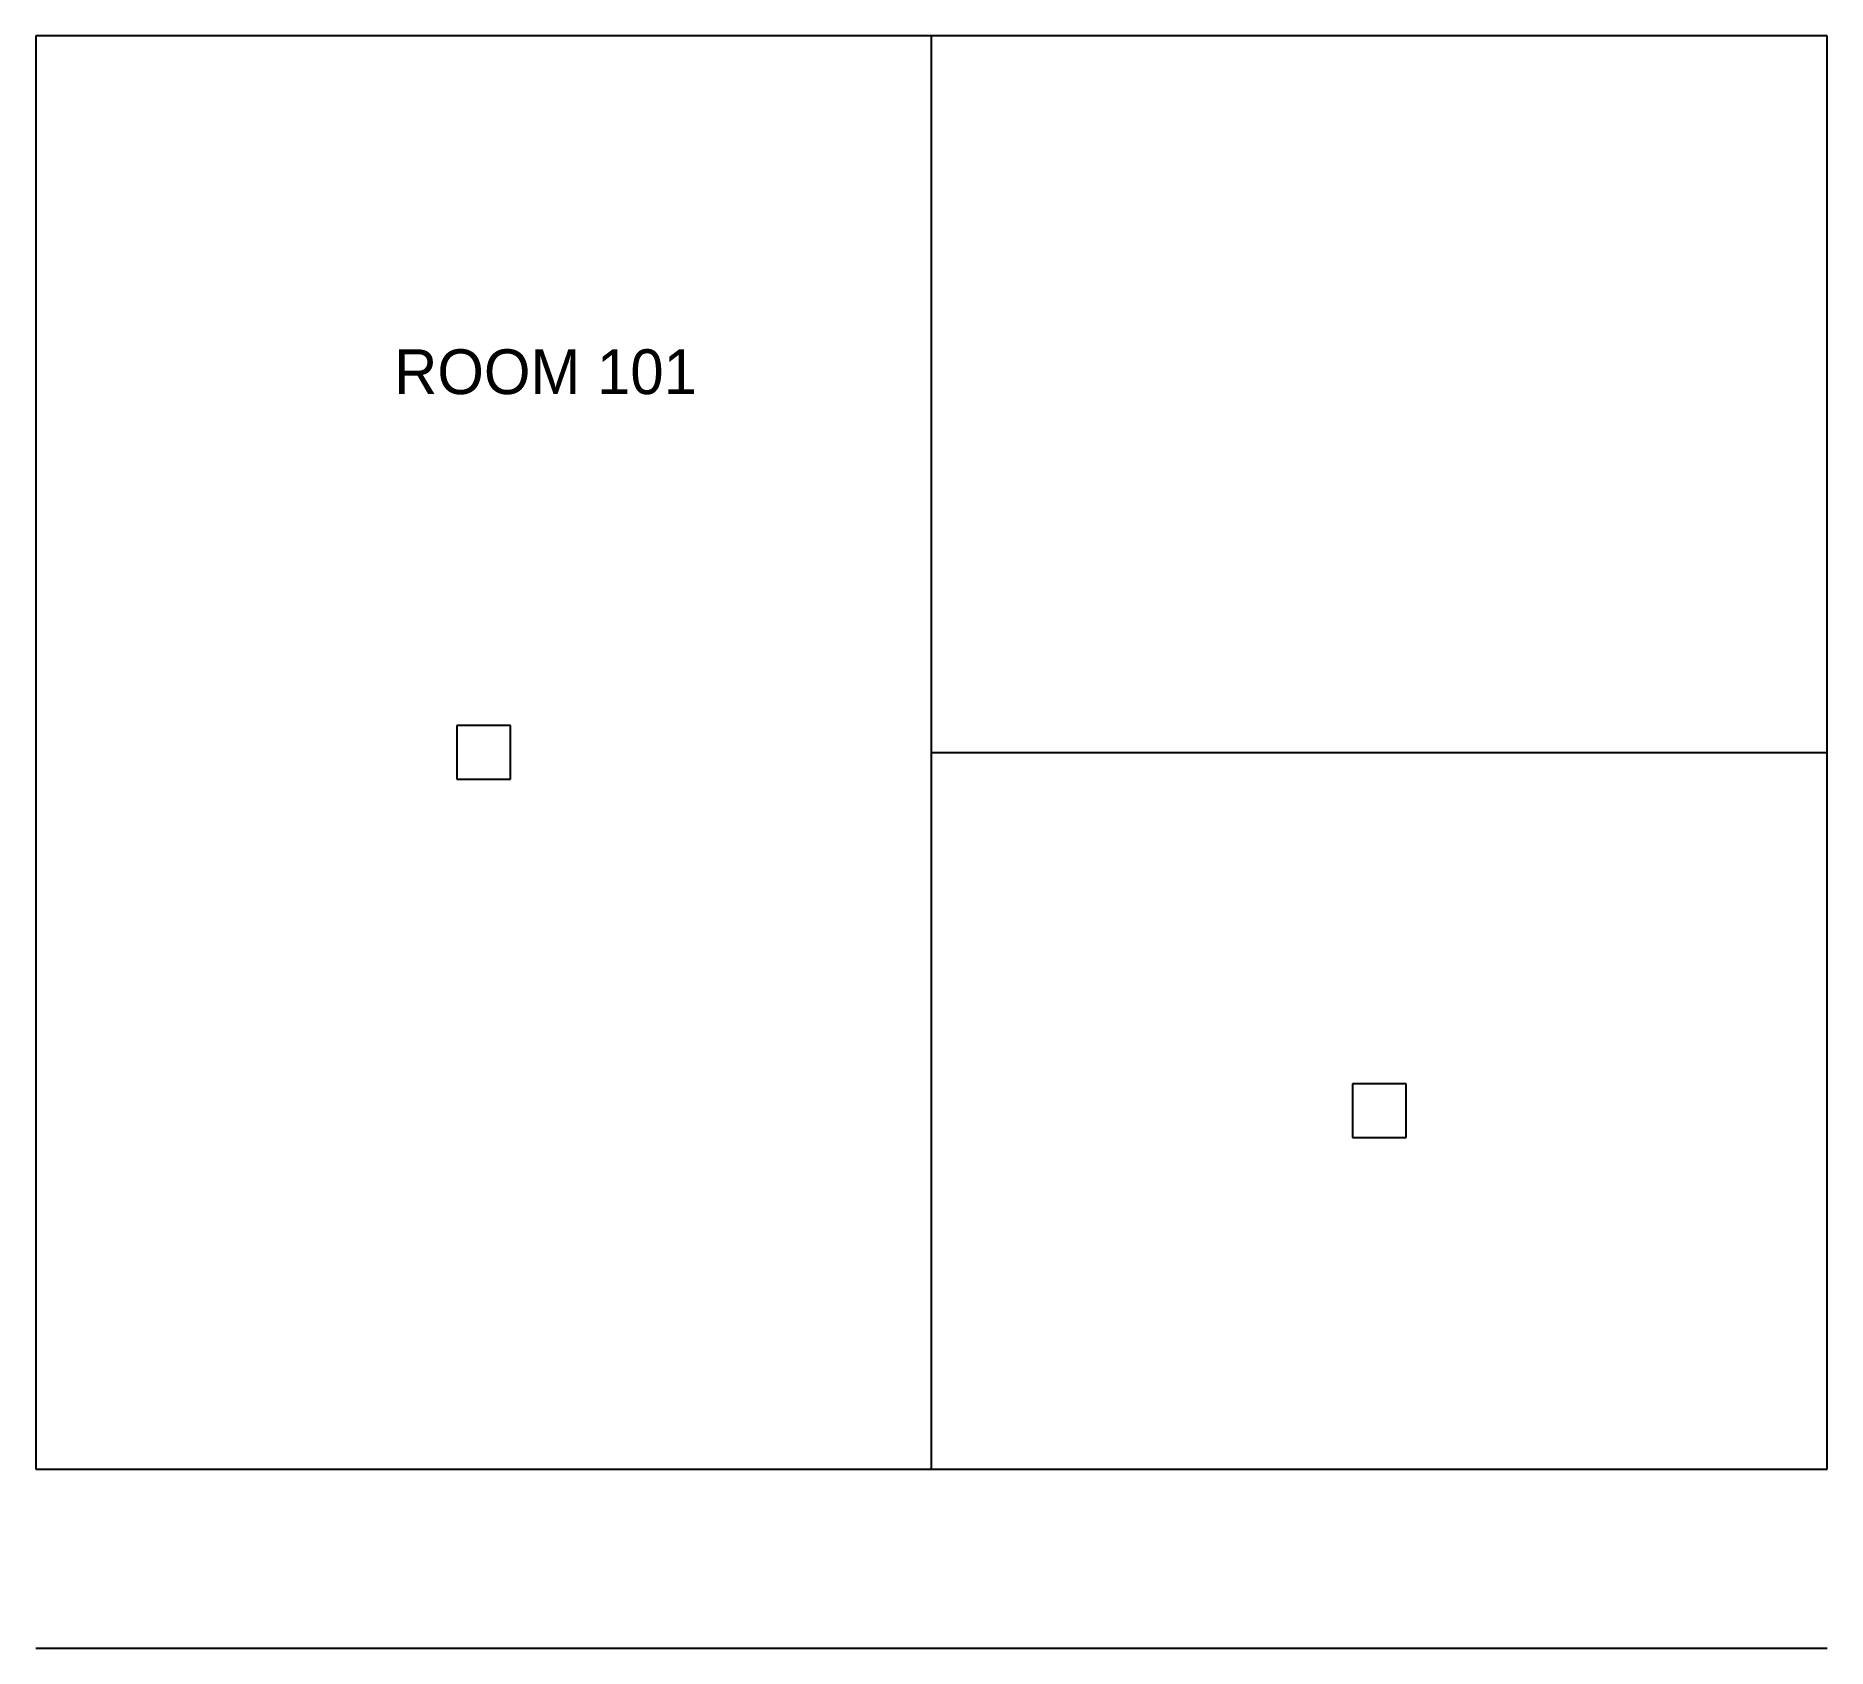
# Model space of a CAD drawing. Header units: millimetres. Extents: x 0 to 10000, y -1000 to 8000.
import ezdxf

# ---------------------------------------------------------------- set-up
doc = ezdxf.new("R2010")
doc.units = ezdxf.units.MM
for name, color, linetype in [('A-ANNO-TEXT', 7, 'Continuous'), ('A-COLS', 2, 'Continuous'), ('A-DOOR', 3, 'Continuous'), ('A-FLOR', 8, 'Continuous'), ('A-WALL-EXT', 5, 'Continuous'), ('A-WALL-INT', 4, 'Continuous'), ('A-WIND', 6, 'Continuous'), ('EXTERIOR-ENVELOPE', 5, 'Continuous')]:
    doc.layers.add(name, color=color, linetype=linetype)

msp = doc.modelspace()

# ---------------------------------------------------------------- linework, layer by layer
at = {"layer": 'A-COLS'}
for p, q in [((2650, 4150), (2350, 4150)), ((2350, 4150), (2350, 3850)), ((2650, 3850), (2650, 4150)), ((2350, 3850), (2650, 3850)), ((7650, 2150), (7350, 2150)), ((7350, 2150), (7350, 1850)), ((7650, 1850), (7650, 2150)), ((7350, 1850), (7650, 1850))]:
    msp.add_line(p, q, dxfattribs=at)
at = {"layer": 'A-DOOR'}
msp.add_line((5000, 1500), (5000, 2500), dxfattribs=at)
at = {"layer": 'A-FLOR'}
for p, q in [((10000, 8000), (0, 8000)), ((0, 8000), (0, 0)), ((10000, 0), (10000, 8000)), ((0, 0), (10000, 0))]:
    msp.add_line(p, q, dxfattribs=at)
at = {"layer": 'A-WALL-EXT'}
for p, q in [((10000, 8000), (0, 8000)), ((0, 8000), (0, 0)), ((10000, 0), (10000, 8000)), ((0, 0), (10000, 0))]:
    msp.add_line(p, q, dxfattribs=at)
at = {"layer": 'A-WALL-INT'}
for p, q in [((5000, 0), (5000, 8000)), ((5000, 4000), (10000, 4000))]:
    msp.add_line(p, q, dxfattribs=at)
at = {"layer": 'A-WIND'}
msp.add_line((2000, 0), (3000, 0), dxfattribs=at)
at = {"layer": 'EXTERIOR-ENVELOPE'}
msp.add_line((0, -1000), (10000, -1000), dxfattribs=at)

# ---------------------------------------------------------------- texts
at = {"layer": 'A-ANNO-TEXT'}
msp.add_text('ROOM 101', height=250, dxfattribs=at).set_placement((2000, 6000))

doc.saveas('drawing.dxf')
